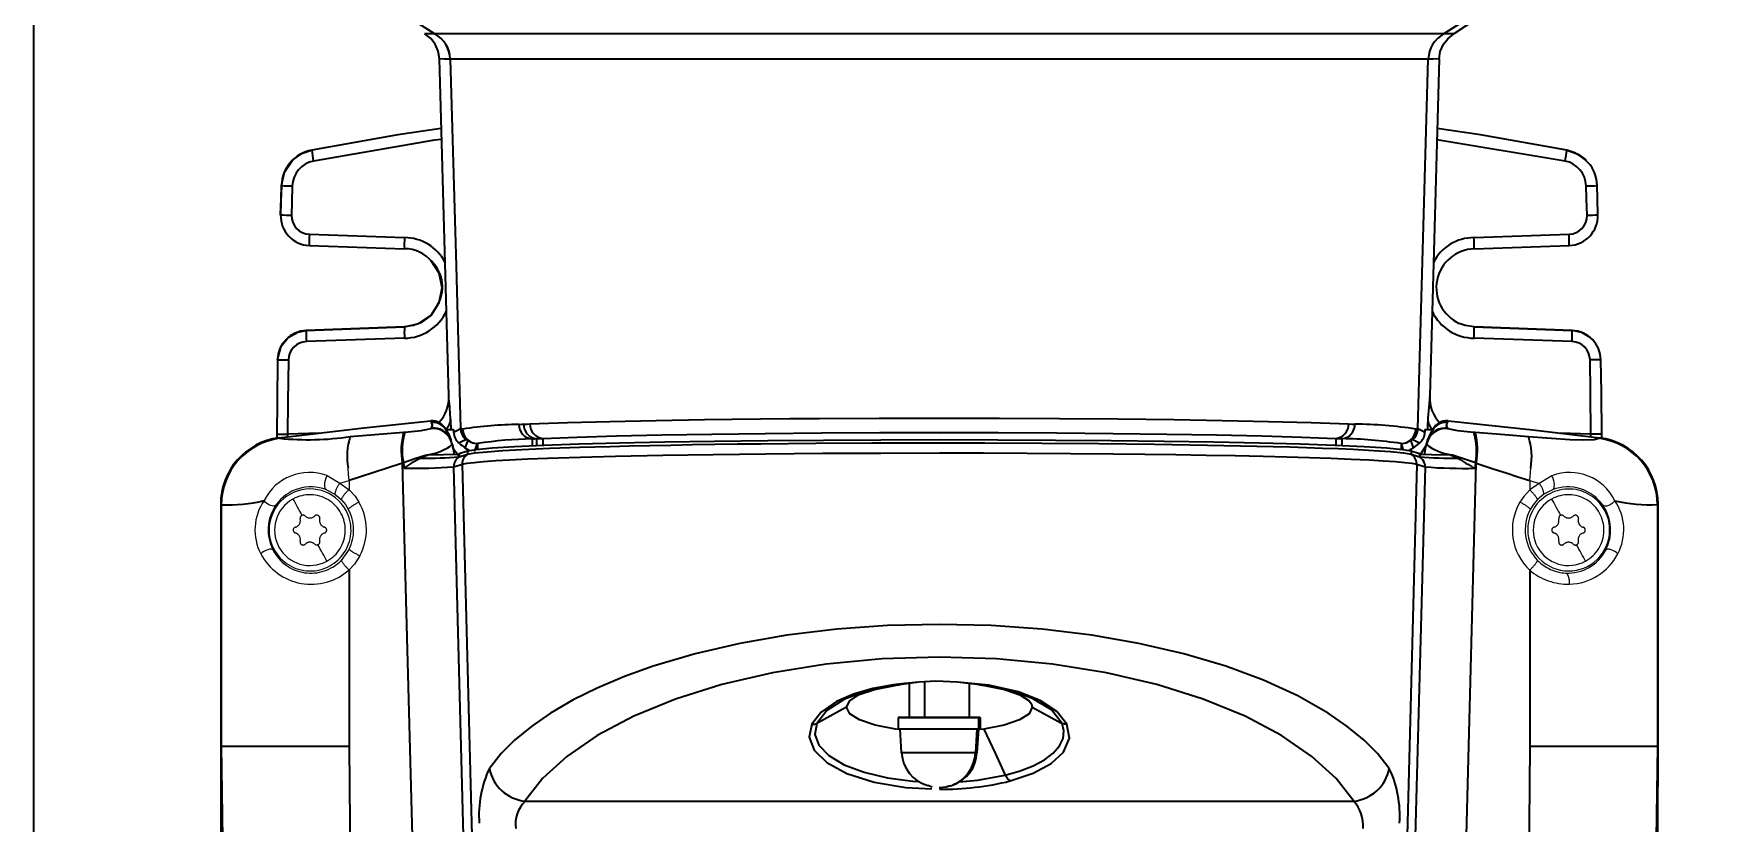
# Model space of a CAD drawing. Header units: centimetres. Extents: x 405464 to 563355, y 50011 to 66875.
# Drawn here: x 494819.2 to 494851.23, y 51931.83 to 51946.72 of the extents above; entities that cross this region are included whole.
import ezdxf

# ---------------------------------------------------------------- set-up
doc = ezdxf.new("R2010")
doc.units = ezdxf.units.CM
doc.linetypes.add('EKSEN-3', pattern=[24, 20, -2, 0, -2])
doc.layers.add('0-KRCN-SHT-HİDROFOR', color=171, linetype='Continuous', lineweight=35)

# ---------------------------------------------------------------- blocks, each defined once
blk = doc.blocks.new('G$CC571C566')
at = {"layer": '0-KRCN-SHT-HİDROFOR'}
for p, q in [((-17.274, -37.156), (-17.274, -37.156)), ((17.273, -37.156), (16.93, -37.157)), ((16.93, -37.157), (16.93, -37.157)), ((17.273, -37.156), (17.273, -37.156)), ((-16.465, -49.292), (-16.781, -37.99)), ((16.069, -50.398), (16.416, -38.003)), ((16.779, -37.991), (16.464, -49.292)), ((21.005, -41.423), (16.704, -40.706)), ((-21.702, -41.383), (-21.701, -41.382)), ((-21.07, -41.054), (-21.067, -41.054)), ((-21.067, -41.054), (-21.067, -41.054)), ((21.065, -41.054), (21.065, -41.054)), ((21.065, -41.054), (21.068, -41.055)), ((21.7, -41.384), (21.7, -41.384)), ((21.715, -41.398), (21.715, -41.398)), ((-22.083, -42.244), (-22.083, -42.244)), ((-22.083, -42.247), (-22.083, -42.244)), ((-22.111, -43.223), (-22.111, -43.226)), ((-22.111, -43.226), (-22.111, -43.226)), ((-21.818, -43.961), (-21.818, -43.961)), ((-21.146, -44.253), (-17.955, -44.365)), ((-21.143, -43.878), (-17.952, -43.99)), ((17.95, -43.99), (21.141, -43.879)), ((17.953, -44.365), (21.144, -44.254)), ((-21.251, -47.103), (-21.248, -47.103)), ((-17.955, -46.988), (-21.248, -47.103)), ((-21.248, -47.103), (-17.955, -46.988)), ((-21.248, -47.103), (-21.248, -47.103)), ((-17.955, -46.988), (-17.955, -46.988)), ((21.246, -47.103), (17.953, -46.988)), ((17.953, -46.988), (17.953, -46.988)), ((17.953, -46.988), (21.246, -47.103)), ((21.246, -47.103), (21.246, -47.103)), ((21.246, -47.103), (21.248, -47.103)), ((-17.952, -47.363), (-21.244, -47.478)), ((21.242, -47.478), (17.95, -47.363)), ((21.914, -47.4), (21.854, -47.337)), ((21.918, -47.396), (21.918, -47.396)), ((-22.213, -48.091), (-22.213, -48.088)), ((-22.213, -48.088), (-22.213, -48.088)), ((-16.465, -49.292), (-16.465, -49.292)), ((-16.465, -49.292), (-16.465, -49.313)), ((16.463, -49.314), (16.464, -49.292)), ((-22.24, -50.58), (-22.241, -50.731)), ((-21.875, -50.583), (-21.878, -50.673)), ((-20.809, -50.546), (-21.875, -50.583)), ((-19.773, -50.664), (-17.981, -50.515)), ((-16.564, -50.431), (-16.306, -50.431)), ((-16.306, -50.431), (-16.303, -50.511)), ((-16, -50.412), (-16.071, -50.397)), ((16.069, -50.398), (15.999, -50.412)), ((16.304, -50.431), (16.302, -50.511)), ((16.304, -50.431), (16.57, -50.431)), ((21.873, -50.583), (20.847, -50.548)), ((21.876, -50.672), (21.873, -50.583)), ((22.231, -50.581), (22.23, -50.684)), ((22.239, -50.729), (22.238, -50.581)), ((-16.347, -50.918), (-16.41, -50.751)), ((-16.345, -50.925), (-16.347, -50.918)), ((-16.345, -50.925), (-16.343, -50.937)), ((-16.343, -50.937), (-16.284, -51.269)), ((-16.114, -51.243), (-16.149, -51.264)), ((-15.833, -51.158), (-16.114, -51.243)), ((-16.114, -51.243), (-16.114, -51.344)), ((-15.818, -50.785), (-15.888, -50.77)), ((-15.833, -51.158), (-15.833, -51.259)), ((-15.833, -51.158), (-15.833, -51.259)), ((-15.597, -51.166), (-15.502, -50.898)), ((-15.502, -50.898), (-15.502, -51.103)), ((-13.67, -50.741), (-13.67, -50.991)), ((-13.518, -50.734), (-13.518, -50.984)), ((-13.313, -50.725), (-13.313, -50.975)), ((13.312, -50.725), (13.312, -50.975)), ((13.517, -50.734), (13.517, -50.984)), ((15.501, -50.898), (15.501, -51.103)), ((15.911, -51.055), (15.747, -51.142)), ((15.887, -50.77), (15.817, -50.785)), ((15.839, -51.158), (15.839, -51.259)), ((15.84, -51.158), (15.84, -51.259)), ((16.121, -51.243), (15.84, -51.158)), ((16.121, -51.243), (16.121, -51.344)), ((16.155, -51.264), (16.121, -51.243)), ((16.357, -50.942), (16.158, -51.258)), ((16.291, -51.269), (16.349, -50.937)), ((16.349, -50.937), (16.352, -50.925)), ((16.354, -50.918), (16.352, -50.925)), ((16.354, -50.918), (16.416, -50.752)), ((-16.835, -96.072), (-18.019, -51.559)), ((-17.18, -51.292), (-17.406, -51.39)), ((-17.217, -51.292), (-17.18, -51.292)), ((-17.18, -51.292), (-17.124, -51.263)), ((-16.301, -51.679), (-16.02, -51.594)), ((-15.294, -89.545), (-16.301, -51.679)), ((-16.114, -51.344), (-16.149, -51.264)), ((-16.114, -51.344), (-15.833, -51.259)), ((-16.02, -51.594), (-15.461, -73.036)), ((16.308, -51.679), (15.3, -89.545)), ((16.027, -51.594), (15.467, -73.036)), ((15.84, -51.259), (16.121, -51.344)), ((16.027, -51.594), (16.307, -51.679)), ((16.121, -51.344), (16.121, -51.344)), ((16.841, -96.072), (18.026, -51.559)), ((17.13, -51.263), (17.187, -51.293)), ((17.187, -51.293), (17.413, -51.391)), ((17.996, -51.549), (18.026, -51.559)), ((-24.122, -52.934), (-24.122, -61.048)), ((-24.104, -52.949), (-24.104, -61.048)), ((24.111, -52.949), (24.11, -61.048)), ((24.128, -61.048), (24.128, -52.934)), ((-19.812, -55.137), (-19.812, -61.048)), ((19.819, -55.145), (19.819, -61.048)), ((-0.689, -58.908), (-1.336, -58.988)), ((-1.001, -60.085), (-1.001, -58.947)), ((-0.48, -60.085), (-0.48, -58.895)), ((1.345, -58.989), (0.614, -58.899)), ((0.999, -58.947), (0.999, -60.085)), ((1.345, -58.989), (1.523, -59.013)), ((-3.116, -59.743), (-4.113, -60.289)), ((3.123, -59.743), (4.12, -60.29)), ((-1.376, -60.085), (-1.376, -60.472)), ((1.319, -60.085), (1.319, -60.472)), ((1.374, -60.085), (1.374, -60.472)), ((-1.333, -60.494), (-1.468, -60.481)), ((-1.264, -61.271), (-1.313, -60.472)), ((1.259, -60.472), (1.212, -61.271)), ((1.312, -60.472), (1.263, -61.271)), ((1.499, -60.477), (1.31, -60.497)), ((-24.122, -61.048), (-24.104, -61.048)), ((0.469, -61.271), (0.257, -61.271)), ((24.128, -61.048), (24.11, -61.048)), ((-0.234, -62.424), (-0.381, -62.37)), ((0.305, -62.397), (0.233, -62.424)), ((-13.907, -62.898), (13.913, -62.898))]:
    blk.add_line(p, q, dxfattribs=at)
at = {"layer": '0-KRCN-SHT-HİDROFOR', "color": 120, "linetype": 'EKSEN-3', "lineweight": 20}
for p, q in [((19.819, -52.143), (19.853, -51.72)), ((-20.553, -51.971), (-20.123, -52.231)), ((-20.123, -52.231), (-19.812, -52.143)), ((-20.123, -52.231), (-19.812, -52.446)), ((-19.812, -52.143), (-19.812, -52.446)), ((19.819, -52.143), (19.819, -52.454)), ((19.819, -52.143), (20.137, -52.234)), ((20.137, -52.234), (19.819, -52.454)), ((20.562, -51.977), (20.137, -52.234)), ((-21.695, -52.76), (-21.695, -52.76)), ((-20.572, -52.451), (-20.289, -52.601)), ((20.299, -52.599), (20.085, -52.778)), ((20.581, -52.451), (20.299, -52.599)), ((20.555, -52.76), (20.555, -52.76)), ((-20.797, -53.427), (-20.797, -53.427)), ((-20.286, -52.962), (-20.286, -52.962)), ((21.453, -53.428), (21.453, -53.428)), ((21.964, -52.963), (21.964, -52.963)), ((-21.611, -53.9), (-21.611, -53.9)), ((-21.515, -53.958), (-21.515, -53.958)), ((-20.737, -53.646), (-20.737, -53.646)), ((-20.637, -53.899), (-20.637, -53.899)), ((20.639, -53.9), (20.639, -53.9)), ((20.735, -53.958), (20.735, -53.958)), ((21.513, -53.646), (21.513, -53.646)), ((21.613, -53.9), (21.613, -53.9)), ((-21.965, -54.641), (-21.965, -54.641)), ((-21.286, -54.274), (-21.286, -54.274)), ((-20.966, -54.274), (-20.966, -54.274)), ((-20.798, -54.173), (-20.798, -54.173)), ((-19.814, -54.447), (-20.077, -54.817)), ((20.285, -54.642), (20.285, -54.642)), ((20.964, -54.274), (20.964, -54.274)), ((21.284, -54.274), (21.284, -54.274)), ((21.452, -54.174), (21.452, -54.174))]:
    blk.add_line(p, q, dxfattribs=at)
at = {"layer": '0-KRCN-SHT-HİDROFOR', "flags": 128}
for points in [[(-19.357, -35.4), (-18.154, -36.383), (-16.931, -37.157)], [(16.93, -37.157), (18.153, -36.383), (19.356, -35.4)], [(19.526, -35.471), (18.446, -36.376), (17.273, -37.156)], [(-16.931, -37.157), (-17.123, -37.157), (-17.274, -37.156)], [(-17.273, -37.156), (-17.274, -37.156), (-17.274, -37.156)], [(-16.925, -37.5), (-17.071, -37.313), (-17.273, -37.156)], [(-16.931, -37.157), (-16.931, -37.157), (-16.931, -37.157)], [(16.93, -37.157), (16.867, -37.157), (16.715, -37.157), (16.476, -37.157), (16.151, -37.157), (15.742, -37.157), (15.25, -37.157), (14.678, -37.157), (14.03, -37.157), (13.308, -37.157), (12.516, -37.157), (11.659, -37.157), (10.741, -37.157), (9.767, -37.157), (8.742, -37.157), (7.671, -37.157), (6.56, -37.157), (5.415, -37.157), (4.241, -37.157), (3.045, -37.157), (1.834, -37.157), (0.612, -37.157), (-0.612, -37.157), (-1.834, -37.157), (-3.046, -37.157), (-4.242, -37.157), (-5.415, -37.157), (-6.561, -37.157), (-7.672, -37.157), (-8.743, -37.157), (-9.768, -37.157), (-10.742, -37.157), (-11.66, -37.157), (-12.517, -37.157), (-13.308, -37.157), (-14.03, -37.157), (-14.679, -37.157), (-15.25, -37.157), (-15.742, -37.157), (-16.152, -37.157), (-16.477, -37.157), (-16.716, -37.157), (-16.868, -37.157), (-16.931, -37.157)], [(-16.781, -37.99), (-16.82, -37.738), (-16.925, -37.5)], [(16.779, -37.991), (16.819, -37.74), (16.924, -37.501)], [(16.924, -37.501), (17.068, -37.315), (17.272, -37.156)], [(17.272, -37.156), (17.272, -37.156), (17.273, -37.156)], [(-16.417, -38.003), (-16.621, -37.997), (-16.781, -37.99)], [(-16.781, -37.99), (-16.781, -37.99), (-16.781, -37.99)], [(16.416, -38.003), (16.352, -38.003), (16.199, -38.003), (15.957, -38.003), (15.628, -38.003), (15.212, -38.003), (14.714, -38.003), (14.134, -38.003), (13.477, -38.003), (12.746, -38.003), (11.946, -38.003), (11.079, -38.003), (10.152, -38.003), (9.17, -38.003), (8.137, -38.003), (7.059, -38.003), (5.943, -38.003), (4.794, -38.003), (3.618, -38.003), (2.423, -38.003), (1.215, -38.003), (0, -38.003), (-1.215, -38.003), (-2.424, -38.003), (-3.619, -38.003), (-4.794, -38.003), (-5.943, -38.003), (-7.059, -38.003), (-8.137, -38.003), (-9.17, -38.003), (-10.153, -38.003), (-11.08, -38.003), (-11.946, -38.003), (-12.747, -38.003), (-13.478, -38.003), (-14.135, -38.003), (-14.714, -38.003), (-15.213, -38.003), (-15.628, -38.003), (-15.958, -38.003), (-16.2, -38.003), (-16.353, -38.003), (-16.417, -38.003)], [(-16.417, -38.003), (-16.223, -44.944), (-16.071, -50.397)], [(-16.417, -38.003), (-16.417, -38.003), (-16.417, -38.003)], [(16.779, -37.991), (16.577, -37.999), (16.416, -38.003)], [(16.416, -38.003), (16.416, -38.003), (16.416, -38.003)], [(16.779, -37.991), (16.779, -37.991), (16.779, -37.991)], [(-16.716, -40.323), (-18.175, -40.542), (-21.067, -41.054)], [(21.065, -41.054), (18.173, -40.542), (16.714, -40.324)], [(-16.705, -40.694), (-16.943, -40.725), (-21.007, -41.422)], [(-22.083, -42.244), (-21.982, -41.789), (-21.702, -41.383)], [(-21.702, -41.383), (-21.702, -41.383), (-21.702, -41.383)], [(-21.701, -41.382), (-21.371, -41.153), (-21.07, -41.054)], [(-21.701, -41.382), (-21.371, -41.153), (-21.07, -41.054)], [(-21.07, -41.054), (-21.07, -41.054), (-21.07, -41.054)], [(21.668, -41.373), (21.495, -41.223), (21.065, -41.054)], [(21.068, -41.055), (21.446, -41.194), (21.7, -41.384)], [(21.7, -41.384), (21.369, -41.153), (21.068, -41.055)], [(21.7, -41.384), (21.701, -41.384), (21.701, -41.384)], [(-22.083, -42.244), (-22.099, -42.794), (-22.111, -43.226)], [(-22.111, -43.223), (-22.095, -42.676), (-22.083, -42.247)], [(-21.718, -42.255), (-21.734, -42.805), (-21.746, -43.237)], [(21.744, -43.237), (21.728, -42.688), (21.716, -42.256)], [(22.109, -43.227), (22.093, -42.677), (22.081, -42.244)], [(-17.955, -46.988), (-17.468, -46.875), (-17.057, -46.588), (-16.784, -46.168), (-16.689, -45.676), (-16.784, -45.184), (-17.057, -44.764), (-17.076, -44.751)], [(-16.862, -46.285), (-17.057, -46.588), (-17.401, -46.844)], [(-21.856, -47.337), (-21.535, -47.156), (-21.251, -47.103)], [(-21.856, -47.337), (-21.573, -47.169), (-21.251, -47.103)], [(-17.401, -46.844), (-17.653, -46.942), (-17.955, -46.988)], [(17.953, -46.988), (17.651, -46.942), (17.456, -46.866)], [(21.854, -47.337), (21.533, -47.156), (21.248, -47.103)], [(21.854, -47.337), (21.571, -47.169), (21.248, -47.103)], [(-22.213, -48.088), (-22.093, -47.628), (-21.856, -47.337)], [(-22.213, -48.088), (-22.23, -49.484), (-22.24, -50.58)], [(-22.213, -48.088), (-22.185, -48.088), (-22.106, -48.09), (-21.988, -48.091), (-21.848, -48.093)], [(-21.848, -48.093), (-21.865, -49.488), (-21.875, -50.583)], [(22.211, -48.088), (22.183, -48.089), (22.104, -48.09), (21.986, -48.092), (21.845, -48.094)], [(21.873, -50.583), (21.86, -49.189), (21.845, -48.094)], [(22.238, -50.581), (22.225, -49.185), (22.211, -48.088)], [(16.464, -49.292), (16.431, -49.692), (16.405, -50.046)], [(-13.74, -50.239), (-12.482, -50.194), (-11.055, -50.155), (-9.507, -50.122), (-7.885, -50.095), (-6.953, -50.083), (-5.997, -50.072), (-5.022, -50.063), (-4.031, -50.056), (-2.02, -50.046), (0, -50.043), (2.02, -50.046), (4.03, -50.056), (5.997, -50.072), (7.884, -50.095), (8.972, -50.112), (10.032, -50.132), (11.053, -50.155), (12.481, -50.194), (13.739, -50.239)], [(-22.24, -50.58), (-22.213, -50.58), (-22.134, -50.581), (-22.015, -50.582), (-21.875, -50.583)], [(-22.162, -50.707), (-19.313, -50.367), (-17.071, -50.133)], [(-17.981, -50.515), (-17.955, -50.513), (-17.935, -50.512)], [(-17.063, -50.393), (-17.055, -50.389), (-17.049, -50.386)], [(-17.049, -50.386), (-17.01, -50.276), (-17.042, -50.192)], [(-16.576, -50.411), (-16.479, -50.574), (-16.381, -50.797)], [(-16.303, -50.511), (-16.173, -50.448), (-16.071, -50.398)], [(-14.109, -50.255), (-14.021, -50.251), (-13.952, -50.248)], [(-13.952, -50.248), (-13.834, -50.243), (-13.74, -50.239)], [(-13.313, -50.725), (-12.172, -50.682), (-10.831, -50.643), (-9.312, -50.61), (-7.64, -50.581), (-5.842, -50.559), (-3.949, -50.542), (-1.991, -50.532), (0, -50.529), (1.99, -50.532), (3.948, -50.542), (5.842, -50.559), (7.639, -50.581), (9.311, -50.61), (10.83, -50.644), (12.171, -50.682), (13.312, -50.725)], [(13.739, -50.239), (13.859, -50.244), (13.951, -50.248)], [(16.069, -50.398), (16.2, -50.461), (16.302, -50.511)], [(16.387, -50.797), (16.485, -50.577), (16.582, -50.412)], [(17.048, -50.192), (17.016, -50.299), (17.056, -50.386)], [(17.078, -50.133), (17.063, -50.166), (17.048, -50.192)], [(17.056, -50.386), (17.063, -50.39), (17.07, -50.393)], [(17.078, -50.133), (19.93, -50.437), (22.168, -50.708)], [(17.942, -50.512), (17.967, -50.514), (17.987, -50.516)], [(17.987, -50.516), (18.985, -50.596), (19.779, -50.664)], [(19.779, -50.664), (20.549, -50.722), (21.168, -50.757), (21.63, -50.77), (21.987, -50.76), (22.15, -50.723)], [(22.238, -50.581), (22.21, -50.581), (22.132, -50.581), (22.013, -50.582), (21.873, -50.583)], [(-22.162, -50.707), (-22.152, -50.716), (-22.144, -50.723)], [(-16.345, -50.936), (-16.345, -50.925), (-16.345, -50.925)], [(-16.345, -50.936), (-16.343, -50.937), (-16.343, -50.937)], [(-16.158, -51.274), (-16.292, -51.093), (-16.33, -51.017)], [(-15.888, -50.77), (-16.019, -50.833), (-16.123, -50.882)], [(-16.02, -51.594), (-15.852, -51.56), (-15.618, -51.531), (-15.304, -51.502), (-14.889, -51.472), (-14.424, -51.445), (-13.817, -51.416), (-13.147, -51.39), (-12.424, -51.365), (-11.66, -51.343), (-10.866, -51.322), (-9.278, -51.289), (-7.587, -51.262), (-5.828, -51.241), (-3.919, -51.225), (-1.965, -51.216), (0.004, -51.213), (1.48, -51.214), (2.953, -51.22), (4.409, -51.229), (5.835, -51.241), (6.897, -51.253), (7.939, -51.267), (8.954, -51.283), (9.934, -51.302), (10.872, -51.322), (11.667, -51.343), (12.43, -51.365), (13.153, -51.39), (13.823, -51.417), (14.43, -51.446), (14.896, -51.473), (15.311, -51.502), (15.624, -51.531), (15.858, -51.56), (16.026, -51.594)], [(-15.912, -51.054), (-15.86, -50.904), (-15.818, -50.785)], [(-15.731, -51.14), (-15.784, -51.13), (-15.912, -51.054)], [(15.839, -51.158), (15.548, -51.107), (15.02, -51.058), (14.262, -51.01), (13.287, -50.966), (12.109, -50.924), (10.745, -50.887), (9.218, -50.855), (7.551, -50.828), (5.767, -50.806), (3.896, -50.791), (1.965, -50.781), (0.003, -50.778), (-1.958, -50.781), (-3.889, -50.791), (-5.76, -50.806), (-7.544, -50.828), (-9.212, -50.855), (-10.739, -50.887), (-12.102, -50.924), (-13.28, -50.965), (-14.256, -51.01), (-15.013, -51.057), (-15.542, -51.107), (-15.833, -51.158)], [(-15.833, -51.259), (-15.587, -51.213), (-15.181, -51.171), (-14.647, -51.132), (-14.016, -51.096), (-13.072, -51.055), (-12.066, -51.021), (-11.049, -50.992), (-10.395, -50.976), (-9.715, -50.961), (-9.009, -50.948), (-8.282, -50.935), (-7.535, -50.924), (-6.772, -50.913), (-5.995, -50.904), (-4.143, -50.888), (-2.261, -50.877), (-0.38, -50.873), (1.525, -50.875), (3.448, -50.883), (5.358, -50.898), (7.221, -50.919), (9, -50.947), (10.657, -50.982), (11.213, -50.996), (11.77, -51.012), (12.323, -51.029), (12.866, -51.048), (13.39, -51.068), (13.889, -51.09), (14.571, -51.127), (15.145, -51.167), (15.579, -51.212), (15.839, -51.259)], [(-15.833, -51.158), (-15.833, -51.158), (-15.833, -51.158)], [(-13.67, -50.741), (-13.585, -50.737), (-13.518, -50.734)], [(-13.518, -50.734), (-13.404, -50.729), (-13.313, -50.725)], [(13.312, -50.725), (13.428, -50.73), (13.517, -50.734)], [(15.501, -50.898), (15.669, -50.869), (15.817, -50.785)], [(15.501, -50.898), (15.554, -51.048), (15.577, -51.112)], [(15.817, -50.785), (15.87, -50.936), (15.911, -51.055)], [(15.84, -51.158), (15.84, -51.158), (15.839, -51.158)], [(16.121, -50.882), (15.99, -50.82), (15.887, -50.77)], [(16.352, -50.936), (16.349, -50.937), (16.35, -50.937)], [(16.352, -50.925), (16.351, -50.928), (16.352, -50.936)], [(22.15, -50.723), (22.16, -50.714), (22.168, -50.708)], [(-18.019, -51.559), (-19.014, -51.88), (-19.812, -52.143)], [(-18.019, -51.559), (-18.003, -51.553), (-17.99, -51.548)], [(-17.217, -51.292), (-17.606, -51.416), (-17.99, -51.548)], [(-17.99, -51.548), (-17.978, -51.648), (-17.97, -51.726)], [(-17.406, -51.39), (-17.71, -51.547), (-17.97, -51.726)], [(-16.149, -51.264), (-16.639, -51.282), (-17.18, -51.292)], [(-16.301, -51.679), (-16.301, -51.679), (-16.301, -51.679)], [(-16.114, -51.344), (-16.114, -51.344), (-16.114, -51.344)], [(-16.02, -51.594), (-16.02, -51.594), (-16.02, -51.594)], [(-15.833, -51.259), (-15.833, -51.259), (-15.833, -51.259)], [(15.839, -51.259), (15.84, -51.259), (15.84, -51.259)], [(16.026, -51.594), (16.026, -51.594), (16.027, -51.594)], [(16.121, -51.344), (16.14, -51.319), (16.155, -51.264)], [(17.187, -51.293), (16.52, -51.279), (16.155, -51.264)], [(16.307, -51.679), (16.308, -51.679), (16.308, -51.679)], [(17.223, -51.292), (17.205, -51.292), (17.187, -51.293)], [(17.996, -51.549), (17.565, -51.401), (17.223, -51.292)], [(17.996, -51.549), (17.985, -51.648), (17.976, -51.726)], [(18.026, -51.559), (18.627, -51.752), (19.025, -51.882), (19.425, -52.013), (19.819, -52.143)], [(-24.122, -52.934), (-24.112, -52.942), (-24.104, -52.949)], [(24.111, -52.949), (24.12, -52.941), (24.128, -52.934)], [(15.106, -61.798), (14.711, -61.302), (14.263, -60.852), (13.685, -60.375), (13.053, -59.94), (12.034, -59.363), (10.887, -58.839), (9.616, -58.371), (8.206, -57.955), (6.704, -57.608), (5.12, -57.332), (3.449, -57.128), (1.739, -57.006), (0.003, -56.964), (-1.733, -57.006), (-3.443, -57.128), (-5.113, -57.331), (-6.698, -57.607), (-8.2, -57.955), (-9.61, -58.371), (-10.57, -58.715), (-11.485, -59.101), (-12.291, -59.5), (-13.047, -59.94), (-13.679, -60.375), (-14.257, -60.852), (-14.705, -61.302), (-15.1, -61.798)], [(13.913, -62.898), (13.32, -62.14), (12.511, -61.398), (11.488, -60.694), (10.264, -60.046), (8.861, -59.471), (7.302, -58.983), (5.608, -58.59), (3.805, -58.301), (1.924, -58.124), (0.003, -58.065), (-1.918, -58.124), (-3.798, -58.301), (-5.602, -58.59), (-7.296, -58.983), (-8.855, -59.471), (-10.258, -60.045), (-11.481, -60.694), (-12.504, -61.398), (-13.314, -62.14), (-13.907, -62.898)], [(-1.54, -58.99), (-2.235, -59.119), (-2.883, -59.307), (-3.448, -59.556), (-3.964, -59.911), (-4.281, -60.313)], [(-1.507, -59.011), (-2.401, -59.192), (-3.184, -59.478), (-3.775, -59.854), (-4.113, -60.289)], [(-3.116, -59.743), (-3.008, -59.525), (-2.688, -59.321), (-2.172, -59.144), (-1.492, -59.01)], [(-0.689, -58.908), (-1.168, -58.945), (-1.54, -58.99)], [(-1.54, -58.99), (-1.523, -59.006), (-1.507, -59.011)], [(-1.336, -58.988), (-1.432, -59.001), (-1.507, -59.011)], [(-1.492, -59.01), (-1.5, -59.01), (-1.507, -59.011)], [(-1.492, -59.01), (-1.405, -58.998), (-1.336, -58.988)], [(0.614, -58.899), (-0.118, -58.872), (-0.689, -58.908)], [(4.286, -60.314), (3.947, -59.892), (3.392, -59.524), (2.663, -59.233), (1.666, -59.008), (0.614, -58.899)], [(4.12, -60.29), (3.762, -59.837), (3.13, -59.45), (2.295, -59.163), (1.345, -58.989)], [(1.523, -59.013), (2.194, -59.148), (2.701, -59.324), (3.016, -59.527), (3.096, -59.634), (3.123, -59.743)], [(-1.468, -60.481), (-2.154, -60.347), (-2.677, -60.171), (-3.005, -59.965), (-3.116, -59.743)], [(3.123, -59.743), (3.013, -59.963), (2.691, -60.168), (2.175, -60.343), (1.499, -60.477)], [(-4.281, -60.313), (-4.372, -60.748), (-4.205, -61.186), (-3.776, -61.601), (-3.102, -61.963), (-2.185, -62.254), (-1.125, -62.434), (-0.251, -62.481)], [(-4.281, -60.313), (-4.194, -60.311), (-4.113, -60.289)], [(-4.113, -60.289), (-4.176, -60.654), (-4.043, -61.018), (-3.711, -61.364), (-3.197, -61.672), (-2.527, -61.925), (-1.743, -62.111), (-0.887, -62.224), (-0.682, -62.232)], [(-1.376, -60.085), (-1.289, -60.085), (-1.04, -60.085), (-0.659, -60.085), (-0.196, -60.085), (0.292, -60.085), (0.743, -60.085), (1.1, -60.085), (1.319, -60.085)], [(-1.32, -60.085), (-1.333, -60.085), (-1.344, -60.085), (-1.354, -60.085), (-1.362, -60.085), (-1.368, -60.085), (-1.372, -60.085), (-1.375, -60.085), (-1.376, -60.085)], [(-1.001, -60.085), (-1.101, -60.085), (-1.32, -60.085)], [(-0.48, -60.085), (-0.728, -60.085), (-0.904, -60.085), (-0.992, -60.085), (-1.001, -60.085)], [(0.999, -60.085), (0.982, -60.085), (0.877, -60.085), (0.686, -60.085), (0.428, -60.085), (0.127, -60.085), (-0.185, -60.085), (-0.48, -60.085)], [(1.374, -60.085), (1.288, -60.085), (1.039, -60.085), (0.999, -60.085)], [(1.319, -60.085), (1.332, -60.085), (1.343, -60.085), (1.353, -60.085), (1.36, -60.085), (1.367, -60.085), (1.371, -60.085), (1.374, -60.085), (1.374, -60.085)], [(2.209, -62.026), (2.711, -61.881), (3.155, -61.707), (3.531, -61.506), (3.828, -61.283), (4.039, -61.043), (4.159, -60.794), (4.186, -60.541), (4.12, -60.29)], [(2.38, -62.219), (3.149, -61.958), (3.755, -61.631), (4.165, -61.256), (4.374, -60.784), (4.286, -60.314)], [(4.286, -60.314), (4.201, -60.311), (4.12, -60.29)], [(-1.376, -60.472), (-1.289, -60.472), (-1.04, -60.472), (-0.659, -60.472), (-0.196, -60.472), (0.292, -60.472), (0.743, -60.472), (1.1, -60.472), (1.319, -60.472)], [(1.319, -60.472), (1.332, -60.472), (1.343, -60.472), (1.353, -60.472), (1.36, -60.472), (1.367, -60.472), (1.371, -60.472), (1.374, -60.472), (1.374, -60.472)], [(1.499, -60.477), (1.878, -61.288), (2.209, -62.026)], [(-24.104, -61.048), (-23.973, -61.048), (-23.702, -61.048), (-23.298, -61.048), (-22.773, -61.048), (-22.143, -61.048), (-21.425, -61.048), (-20.641, -61.048), (-19.812, -61.048)], [(-24.104, -61.048), (-23.934, -72.67), (-23.422, -84.288), (-22.569, -95.89)], [(-19.812, -61.048), (-19.758, -67.551), (-19.64, -72.66)], [(-1.238, -61.271), (-1.251, -61.271), (-1.26, -61.271), (-1.264, -61.271), (-1.264, -61.271)], [(-0.84, -61.271), (-0.913, -61.271), (-0.98, -61.271), (-1.04, -61.271), (-1.094, -61.271), (-1.141, -61.271), (-1.181, -61.271), (-1.213, -61.271), (-1.238, -61.271)], [(-0.255, -61.271), (-0.335, -61.271), (-0.414, -61.271), (-0.492, -61.271), (-0.567, -61.271), (-0.639, -61.271), (-0.709, -61.271), (-0.776, -61.271), (-0.84, -61.271)], [(-0.18, -61.271), (-0.19, -61.271), (-0.199, -61.271), (-0.208, -61.271), (-0.218, -61.271), (-0.227, -61.271), (-0.236, -61.271), (-0.246, -61.271), (-0.255, -61.271)], [(0.257, -61.271), (0.203, -61.271), (0.148, -61.271), (0.094, -61.271), (0.039, -61.271), (-0.016, -61.271), (-0.071, -61.271), (-0.126, -61.271), (-0.18, -61.271)], [(0.993, -61.271), (0.94, -61.271), (0.882, -61.271), (0.821, -61.271), (0.757, -61.271), (0.689, -61.271), (0.618, -61.271), (0.545, -61.271), (0.469, -61.271)], [(1.212, -61.271), (1.194, -61.271), (1.173, -61.271), (1.149, -61.271), (1.123, -61.271), (1.094, -61.271), (1.063, -61.271), (1.029, -61.271), (0.993, -61.271)], [(1.263, -61.271), (1.262, -61.271), (1.246, -61.271), (1.212, -61.271)], [(19.819, -61.048), (19.764, -67.553), (19.646, -72.662)], [(19.819, -61.048), (20.484, -61.048), (21.124, -61.048), (21.728, -61.048), (22.283, -61.048), (22.779, -61.048), (23.208, -61.048), (23.562, -61.048), (23.833, -61.048), (24.017, -61.048), (24.11, -61.048)], [(24.11, -61.048), (23.94, -72.671), (23.428, -84.288), (22.575, -95.891)], [(0.668, -62.242), (1.281, -62.19), (2.209, -62.026)], [(2.38, -62.219), (2.292, -62.139), (2.209, -62.026)], [(0.382, -62.384), (0.227, -62.425), (-0.001, -62.444)]]:
    blk.add_lwpolyline(points, dxfattribs=at)
at = {"layer": '0-KRCN-SHT-HİDROFOR', "color": 120, "linetype": 'EKSEN-3', "lineweight": 20, "flags": 128}
for points in [[(-19.812, -52.143), (-19.832, -51.929), (-19.847, -51.72)], [(-20.572, -52.451), (-20.599, -52.428), (-20.617, -52.391), (-20.628, -52.34), (-20.629, -52.277), (-20.622, -52.206), (-20.607, -52.129), (-20.583, -52.05), (-20.553, -51.971)], [(20.562, -51.977), (20.592, -52.055), (20.615, -52.133), (20.63, -52.209), (20.637, -52.279), (20.635, -52.341), (20.625, -52.391), (20.607, -52.428), (20.581, -52.451)], [(-22.271, -52.966), (-22.301, -52.987), (-22.343, -52.996), (-22.396, -52.992), (-22.454, -52.974), (-22.515, -52.946), (-22.573, -52.907), (-22.625, -52.862), (-22.666, -52.814)], [(-21.695, -52.76), (-21.66, -52.824), (-21.624, -52.89), (-21.587, -52.957), (-21.55, -53.025), (-21.512, -53.095), (-21.474, -53.165), (-21.435, -53.236), (-21.395, -53.308)], [(-20.289, -52.601), (-20.169, -52.693), (-20.081, -52.775)], [(-20.081, -52.775), (-19.935, -52.948), (-19.841, -53.098)], [(-19.812, -52.446), (-19.611, -52.668), (-19.48, -52.864)], [(19.819, -52.454), (19.62, -52.673), (19.49, -52.867)], [(20.085, -52.778), (19.941, -52.949), (19.847, -53.098)], [(20.555, -52.76), (20.59, -52.824), (20.626, -52.89), (20.663, -52.957), (20.7, -53.026), (20.738, -53.095), (20.776, -53.165), (20.815, -53.237), (20.855, -53.309)], [(22.68, -52.815), (22.638, -52.864), (22.585, -52.91), (22.526, -52.949), (22.465, -52.978), (22.405, -52.995), (22.352, -53), (22.309, -52.991), (22.279, -52.969)], [(-21.611, -53.9), (-21.642, -53.887), (-21.659, -53.873)], [(20.639, -53.9), (20.608, -53.887), (20.591, -53.874)], [(-22.364, -54.476), (-22.389, -54.454), (-22.431, -54.444), (-22.484, -54.445), (-22.545, -54.459), (-22.61, -54.483), (-22.673, -54.516), (-22.729, -54.556), (-22.775, -54.599)], [(-20.556, -54.844), (-20.592, -54.78), (-20.627, -54.714), (-20.664, -54.647), (-20.701, -54.578), (-20.739, -54.509), (-20.778, -54.438), (-20.817, -54.367), (-20.856, -54.295)], [(21.694, -54.844), (21.658, -54.78), (21.623, -54.714), (21.586, -54.647), (21.549, -54.579), (21.511, -54.509), (21.472, -54.439), (21.433, -54.367), (21.394, -54.295)], [(22.777, -54.598), (22.732, -54.556), (22.676, -54.516), (22.614, -54.483), (22.55, -54.46), (22.489, -54.446), (22.436, -54.445), (22.396, -54.455), (22.37, -54.477)], [(-19.448, -54.661), (-19.634, -54.943), (-19.812, -55.137)], [(21.156, -55.617), (21.151, -55.479), (21.126, -55.361), (21.083, -55.279), (21.029, -55.245)]]:
    blk.add_lwpolyline(points, dxfattribs=at)
at = {"layer": '0-KRCN-SHT-HİDROFOR'}
for centre, radius, start, end in [((-17.416, -38.031), 1, 1.5942, 60.962), ((-17.417, -38.031), 1, 1.592, 60.9476), ((17.416, -38.031), 1, 119.0382, 178.4034), ((17.416, -38.031), 1, 119.0511, 178.4098), ((-20.833, -42.282), 1.25, 100.792, 178.2734), ((-20.843, -42.282), 0.875, 100.792, 178.2734), ((-17.454, -40.65), 3.635, 186.3694, 192.2553), ((17.455, -40.651), 3.633, 347.7424, 353.6329), ((20.841, -42.282), 0.875, 1.7255, 79.2068), ((20.981, -42.231), 1.1, 359.3032, 51.2996), ((-18.39, 71.113), 113.417, 268.13418, 268.31866), ((18.393, 71.02), 113.324, 271.68013, 271.86476), ((-21.111, -43.254), 1, 178.425, 267.9994), ((-18.422, 80.908), 124.189, 268.29791, 268.4664), ((-21.121, -43.254), 0.625, 178.423, 268.0015), ((21.119, -43.254), 0.625, 271.9975, 1.5758), ((21.109, -43.254), 1, 271.9994, 1.5738), ((18.425, 80.805), 124.086, 271.53242, 271.70104), ((-17.561, -44.097), 3.589, 176.5059, 182.4917), ((-14.37, -44.209), 3.589, 176.5059, 182.4917), ((-17.937, -45.519), 1.154, 38.8317, 90.924), ((-17.951, -45.517), 1.528, 27.0509, 90.0529), ((17.948, -45.517), 1.527, 89.9338, 152.9137), ((17.994, -45.673), 1.309, 91.784, 245.7194), ((14.37, -44.209), 3.586, 357.5037, 3.4941), ((17.561, -44.097), 3.586, 357.5037, 3.4941), ((-17.864, -45.647), 1.187, 327.5361, 45.8878), ((-17.969, -45.788), 1.575, 270.6168, 334.7536), ((17.967, -45.789), 1.574, 205.2731, 269.393), ((-21.213, -48.102), 1, 91.9994, 179.1755), ((-17.662, -47.259), 3.589, 177.5072, 183.4929), ((-14.369, -47.144), 3.589, 177.5072, 183.4929), ((14.37, -47.145), 3.586, 356.5049, 2.4951), ((17.662, -47.26), 3.587, 356.5049, 2.495), ((21.211, -48.103), 1, 0.8233, 87.9994), ((-21.223, -48.102), 0.625, 91.9976, 179.1773), ((21.22, -48.103), 0.625, 0.8215, 88.0013), ((-17.637, -49.371), 1.173, 315.7712, 2.796), ((-70.99, -54.003), 54.727, 4.1667, 4.938), ((17.635, -49.37), 1.173, 177.2394, 224.4069), ((-16.856, -50.069), 0.451, 308.9273, 5.4394), ((-22.23, -50.557), 5.847, 1.2357, 5.2078), ((22.805, -50.602), 6.424, 175.0344, 178.4745), ((16.854, -50.08), 0.451, 175.6464, 235.7572), ((-21.193, -41.248), 9.522, 264.2663, 278.5743), ((-17.704, -51.339), 2.177, 161.9334, 190.073), ((-15.762, -51.12), 2.3, 164.7681, 191.02), ((-15.951, -51.135), 2.08, 162.5697, 191.4617), ((-18.105, -46.01), 4.504, 272.1597, 283.3754), ((-17.023, -50.632), 0.501, 23.557, 95.5352), ((-16.741, -50.004), 0.354, 201.3255, 212.0105), ((-17.001, -51.056), 0.666, 10.3988, 95.4018), ((-16.961, -50.974), 0.594, 22.0013, 98.5401), ((-16.988, -50.676), 0.487, 32.5812, 96.2935), ((-15.804, -50.497), 0.5, 181.599, 230.3525), ((-15.571, -50.383), 0.5, 181.6265, 230.5982), ((-13.795, -65.517), 15.265, 91.1754, 98.3028), ((-15.5, -50.398), 0.5, 181.6403, 269.7186), ((-15.502, -50.401), 0.498, 181.2883, 230.5434), ((-13.631, -50.265), 0.478, 178.8372, 265.3103), ((-13.476, -50.26), 0.476, 178.554, 264.9562), ((-13.267, -50.254), 0.473, 178.2068, 264.4339), ((13.266, -50.254), 0.473, 275.5646, 1.7918), ((13.475, -50.26), 0.476, 275.0423, 1.4446), ((13.829, -64.635), 14.387, 81.3288, 89.5172), ((15.499, -50.398), 0.5, 270.2797, 358.3586), ((15.501, -50.401), 0.498, 309.4556, 358.711), ((15.569, -50.384), 0.5, 309.4066, 358.3675), ((15.802, -50.497), 0.5, 309.6478, 358.3984), ((17.007, -51.056), 0.666, 84.5739, 169.6232), ((16.968, -50.974), 0.595, 81.4865, 157.9783), ((17.029, -50.632), 0.501, 84.464, 156.3515), ((16.994, -50.676), 0.487, 83.6771, 147.4423), ((18.112, -46.01), 4.505, 256.6239, 267.8389), ((15.956, -51.135), 2.082, 348.5467, 17.4217), ((15.77, -51.12), 2.298, 348.9681, 15.2437), ((17.71, -51.339), 2.176, 349.9254, 18.0688), ((-21.879, -52.932), 2.243, 97.2454, 180.0299), ((-21.848, -52.96), 2.257, 97.5497, 179.7205), ((-17.42, -49.468), 1.819, 279.3812, 306.2174), ((0, -31.427), 25.267, 230.3518, 230.9684), ((-15.5, -50.392), 0.506, 230.9967, 269.7528), ((-13.434, -64.28), 13.541, 90.9973, 98.7844), ((13.29, -65.57), 14.838, 81.4298, 89.123), ((0, -31.427), 25.267, 309.0304, 309.647), ((17.427, -49.467), 1.82, 233.7892, 260.6115), ((21.854, -52.96), 2.257, 0.2783, 82.4492), ((21.885, -52.933), 2.243, 359.969, 82.7535), ((-17.631, -34.032), 17.696, 268.9052, 274.3106), ((-17.288, -36.75), 14.641, 269.5388, 274.5981), ((-15.927, -51.668), 0.374, 120.0469, 181.6834), ((-15.927, -51.668), 0.374, 120.0511, 181.6694), ((-15.646, -51.583), 0.374, 120.0537, 181.6836), ((-15.646, -51.583), 0.374, 120.0477, 181.6859), ((15.652, -51.583), 0.374, 358.3157, 59.9454), ((15.653, -51.583), 0.374, 358.313, 59.9512), ((15.933, -51.668), 0.374, 358.3182, 59.9529), ((15.934, -51.668), 0.374, 358.3296, 59.9479), ((17.295, -36.749), 14.642, 265.4007, 270.4596), ((17.602, -35.314), 16.417, 265.4774, 271.3044), ((25.046, -39.199), 14.385, 237.9497, 240.5608), ((-23.849, -47.953), 5.003, 267.0712, 283.6728), ((23.854, -47.981), 4.974, 256.3451, 272.9548), ((375.878, -61.052), 400, 179.99943, 185.00075), ((-0.07, -61.217), 1.194, 182.5922, 254.8966), ((-0.022, -61.217), 1.235, 289.1228, 357.5049), ((0.093, -61.23), 1.17, 287.7766, 357.9974), ((-375.872, -61.044), 400, 354.99811, 359.99943), ((-11.765, -63.372), 3.688, 154.7393, 184.0111), ((-13.758, -61.54), 1.366, 190.8752, 263.7671), ((13.765, -61.54), 1.366, 276.2316, 349.124), ((11.771, -63.372), 3.688, 355.9877, 25.2577), ((0.09, -52.87), 9.625, 269.4819, 283.762), ((-13.113, -63.68), 1.114, 135.4277, 186.8895), ((12.996, -63.722), 1.232, 355.7252, 41.9536)]:
    blk.add_arc(centre, radius, start, end, dxfattribs=at)
at = {"layer": '0-KRCN-SHT-HİDROFOR', "color": 120, "linetype": 'EKSEN-3', "lineweight": 20}
for centre, radius, start, end in [((-21.14, -53.569), 1.703, 69.8212, 153.6644), ((-21.094, -53.789), 1.436, 68.7019, 145.0267), ((-19.607, -52.686), 0.688, 138.6209, 172.9132), ((19.632, -52.677), 0.672, 6.6596, 41.2522), ((21.16, -53.561), 1.693, 26.1365, 110.6557), ((21.1, -53.79), 1.436, 34.8444, 111.1819), ((-21.23, -53.797), 1.741, 145.6079, 207.4361), ((-21.122, -53.798), 1.375, 28.6473, 208.6473), ((-21.126, -53.802), 1.187, 118.6473, 298.6473), ((-21.126, -53.802), 1.187, 298.6473, 118.6473), ((-19.058, -53.338), 1.168, 130.2181, 151.1778), ((-18.751, -54.381), 1.683, 115.6623, 130.3296), ((-21.081, -53.791), 1.85, 331.9509, 30.0687), ((21.082, -53.8), 1.845, 149.6181, 226.7844), ((18.769, -54.367), 1.665, 49.6672, 64.3373), ((19.075, -53.338), 1.154, 29.0052, 49.9183), ((21.128, -53.798), 1.375, 331.3515, 151.3515), ((21.124, -53.802), 1.187, 118.6473, 298.6473), ((21.124, -53.802), 1.187, 298.6473, 118.6473), ((21.237, -53.788), 1.74, 332.2524, 33.9976), ((-21.062, -53.798), 1.467, 145.4523, 207.5262), ((-21.122, -53.798), 1.375, 208.6473, 28.6473), ((-21.676, -53.484), 0.229, 285.6481, 14.3947), ((-21.356, -53.402), 0.101, 112.51, 194.4577), ((-21.356, -53.402), 0.101, 45.607, 112.5729), ((-21.125, -53.166), 0.229, 225.5701, 313.5371), ((-20.895, -53.402), 0.101, 345.6556, 136.0708), ((-20.895, -53.402), 0.101, 345.6483, 44.9997), ((-20.575, -53.484), 0.229, 165.6483, 254.3945), ((-20.575, -53.484), 0.229, 165.6483, 224.9997), ((-21.116, -53.798), 1.455, 333.5308, 28.7672), ((21.122, -53.798), 1.455, 151.2458, 224.5804), ((21.128, -53.798), 1.375, 151.3515, 331.3515), ((20.574, -53.484), 0.229, 285.6481, 14.3947), ((20.894, -53.402), 0.101, 112.51, 194.4577), ((20.894, -53.402), 0.101, 45.607, 112.5729), ((21.125, -53.167), 0.229, 225.5701, 313.5371), ((21.355, -53.403), 0.101, 345.6556, 136.0708), ((21.355, -53.403), 0.101, 345.6483, 44.9997), ((21.675, -53.485), 0.229, 165.6483, 254.3945), ((21.675, -53.485), 0.229, 165.6483, 224.9997), ((21.068, -53.799), 1.468, 332.4928, 34.4323), ((-21.587, -53.802), 0.101, 105.6556, 256.1121), ((-21.676, -54.119), 0.229, 345.5702, 73.5187), ((-21.676, -54.119), 0.229, 44.9997, 73.4819), ((-20.576, -54.12), 0.229, 105.5704, 193.5368), ((-20.575, -54.12), 0.229, 105.6071, 193.4819), ((-20.664, -53.802), 0.101, 285.6146, 74.387), ((-20.664, -53.802), 0.101, 285.6071, 44.9997), ((20.663, -53.802), 0.101, 105.6556, 256.1121), ((20.574, -54.12), 0.229, 345.5702, 73.5187), ((20.574, -54.12), 0.229, 44.9997, 73.4819), ((21.674, -54.12), 0.229, 105.5704, 193.5368), ((21.675, -54.12), 0.229, 105.6071, 193.4819), ((21.586, -53.802), 0.101, 285.6146, 74.387), ((21.586, -53.802), 0.101, 285.6071, 44.9997), ((-21.083, -53.708), 1.912, 207.7643, 311.6428), ((-21.097, -53.819), 1.427, 207.4346, 315.6334), ((-21.357, -54.201), 0.101, 165.6145, 314.3871), ((-21.357, -54.201), 0.101, 224.9997, 314.3946), ((-21.126, -54.437), 0.229, 45.6484, 134.3945), ((-21.126, -54.437), 0.229, 45.6483, 134.3946), ((-20.895, -54.201), 0.101, 225.6483, 16.1194), ((-20.895, -54.201), 0.101, 225.6483, 292.4764), ((-20.895, -54.201), 0.101, 292.4005, 16.1538), ((-18.734, -53.027), 1.783, 232.7647, 246.398), ((20.893, -54.202), 0.101, 165.6145, 314.3871), ((20.893, -54.202), 0.101, 224.9997, 314.3946), ((21.124, -54.438), 0.229, 45.6484, 134.3945), ((21.124, -54.438), 0.229, 45.6483, 134.3946), ((21.103, -53.818), 1.428, 267.0611, 332.551), ((21.11, -53.744), 1.873, 271.389, 332.8792), ((21.355, -54.202), 0.101, 225.6483, 16.1194), ((21.355, -54.202), 0.101, 225.6483, 292.4764), ((21.355, -54.202), 0.101, 292.4005, 16.1538), ((-19.076, -54.259), 1.145, 209.1174, 230.0116), ((19.071, -54.259), 1.159, 310.1321, 331.0665), ((21.111, -53.611), 2.006, 229.8793, 271.2745), ((21.105, -53.817), 1.43, 224.5265, 266.9534)]:
    blk.add_arc(centre, radius, start, end, dxfattribs=at)

msp = doc.modelspace()

# ---------------------------------------------------------------- linework, layer by layer
at = {"layer": '0-KRCN-SHT-HİDROFOR'}
msp.add_lwpolyline([(494819.198, 51972.313), (494889.198, 51972.313), (494889.198, 51902.563), (494819.198, 51902.563)], close=True, dxfattribs=at)

# ---------------------------------------------------------------- block references
at = {"layer": '0-KRCN-SHT-HİDROFOR', "xscale": 0.5625, "yscale": 0.5625, "zscale": 0.5625}
msp.add_blockref('G$CC571C566', (494836.293, 51967.621), dxfattribs=at)

doc.saveas('drawing.dxf')
